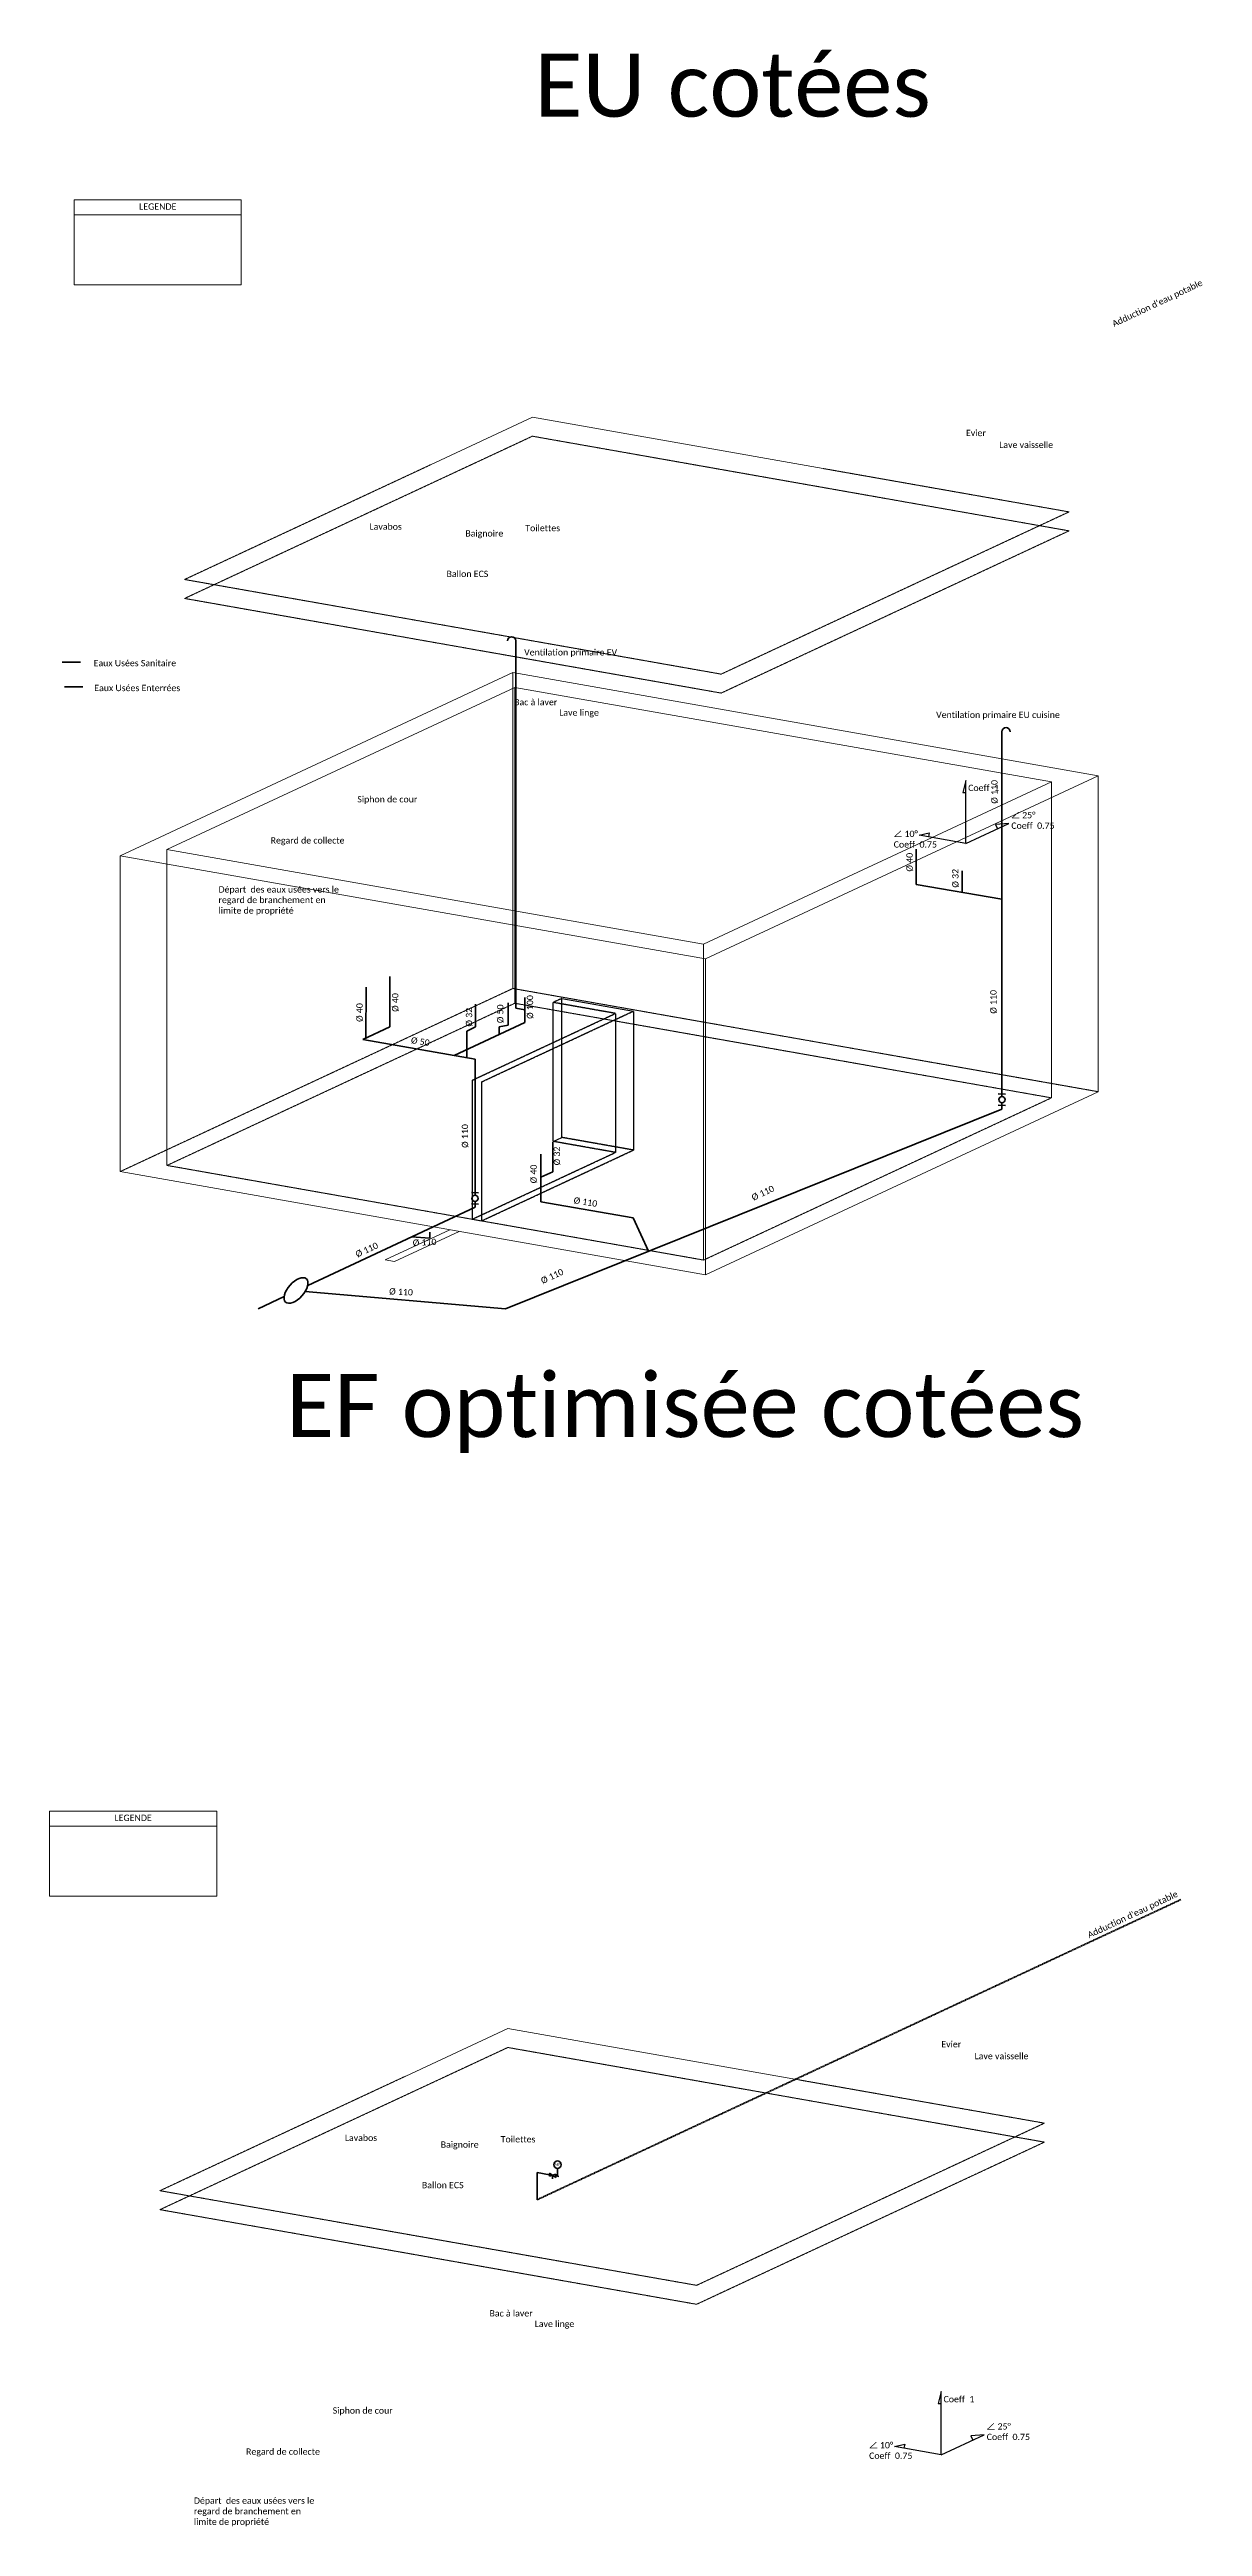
# Model space of a CAD drawing. Header units: millimetres. Extents: x -192996 to 6044, y -38260 to 35862.
# Drawn here: x -192996 to -174747, y -3346 to 35862 of the extents above; entities that cross this region are included whole.
import ezdxf

# ---------------------------------------------------------------- set-up
doc = ezdxf.new("R2010")
doc.units = ezdxf.units.MM
doc.linetypes.add('ACAD_ISO02W100', pattern=[15, 12, -3])
doc.linetypes.add('CONTINU', pattern=[0])
for name, color, linetype, lineweight in [('AEP', 144, 'ACAD_ISO02W100', 35), ('Dalle', 7, 'Continuous', 20), ('EU enterrée', 32, 'Continuous', 35), ('EU sanitaire', 237, 'Continuous', 35), ('Maç ext', 7, 'Continuous', 20), ('Maç int', 7, 'Continuous', 20), ('Mur de refend', 7, 'Continuous', 25), ('Textes', 7, 'Continuous', 9)]:
    doc.layers.add(name, color=color, linetype=linetype, lineweight=lineweight)

msp = doc.modelspace()

# ---------------------------------------------------------------- linework, layer by layer
for p, q in [((-178492, 24293), (-178540, 24102)), ((-178540, 24102), (-178492, 24102)), ((-178492, 23293), (-178492, 24293)), ((-178492, 23293), (-177813, 23610)), ((-177813, 23610), (-178024, 23594)), ((-178024, 23594), (-177992, 23527)), ((-179231, 23424), (-179071, 23463)), ((-178492, 23293), (-179231, 23424)), ((-179071, 23463), (-179082, 23397)), ((-178882, -1211), (-178930, -1402)), ((-178930, -1402), (-178882, -1402)), ((-178882, -2211), (-178882, -1211)), ((-178882, -2211), (-178202, -1894)), ((-178202, -1894), (-178414, -1911)), ((-178414, -1911), (-178382, -1978)), ((-179621, -2081), (-179460, -2041)), ((-178882, -2211), (-179621, -2081)), ((-179460, -2041), (-179472, -2107))]:
    msp.add_line(p, q)
at = {"layer": 'AEP'}
msp.add_line((-185280, 1825), (-175084, 6579), dxfattribs=at)
at = {"layer": 'AEP', "linetype": 'CONTINU'}
for p, q in [((-185280, 1825), (-185280, 2257)), ((-185280, 2257), (-185083, 2222)), ((-185083, 2247), (-185083, 2197)), ((-185083, 2247), (-184984, 2179)), ((-184984, 2229), (-185083, 2197)), ((-185034, 2213), (-185034, 2156)), ((-184984, 2179), (-184984, 2229)), ((-184984, 2204), (-184935, 2196)), ((-184956, 2200), (-184956, 2322))]:
    msp.add_line(p, q, dxfattribs=at)
msp.add_circle((-184956, 2381), 58.2, dxfattribs=at)
at = {"layer": 'Dalle'}
for p, q in [((-186968, 29287), (-185353, 30041)), ((-180749, 29229), (-185353, 30041)), ((-187358, 3783), (-185742, 4536)), ((-181139, 3724), (-185742, 4536))]:
    msp.add_line(p, q, dxfattribs=at)
at = {"layer": 'Dalle', "linetype": 'ACAD_ISO02W100', "ltscale": 0.25}
for p, q in [((-190858, 27173), (-185353, 29741)), ((-176859, 28243), (-185353, 29741)), ((-186968, 29287), (-190858, 27473)), ((-180749, 29229), (-176859, 28543)), ((-182365, 25975), (-176859, 28543)), ((-182365, 25675), (-176859, 28243)), ((-182365, 25975), (-190858, 27473)), ((-182365, 25675), (-190858, 27173)), ((-191248, 1669), (-185742, 4236)), ((-177248, 2738), (-185742, 4236)), ((-187358, 3783), (-191248, 1969)), ((-181139, 3724), (-177248, 3038)), ((-182754, 471), (-177248, 3038)), ((-182754, 171), (-177248, 2738)), ((-182754, 471), (-191248, 1969)), ((-182754, 171), (-191248, 1669))]:
    msp.add_line(p, q, dxfattribs=at)
at = {"layer": 'EU enterrée'}
for p, q in [((-192760, 25773), (-192469, 25773)), ((-177921, 19087), (-185780, 15929)), ((-188910, 16300), (-186261, 17536)), ((-185220, 17620), (-183760, 17368)), ((-183760, 17368), (-183514, 16839)), ((-186977, 17049), (-187267, 17067)), ((-186976, 17143), (-186977, 17049)), ((-189284, 16126), (-189695, 15928)), ((-188950, 16201), (-185780, 15929))]:
    msp.add_line(p, q, dxfattribs=at)
at = {"layer": 'EU enterrée', "extrusion": (0, 0, -1)}
msp.add_ellipse((-189095, 16219), major_axis=(165, 184), ratio=0.511129, dxfattribs=at)
at = {"layer": 'EU sanitaire'}
for p, q in [((-185617, 20685), (-185617, 26502)), ((-192797, 26166), (-192505, 26166)), ((-177921, 22412), (-177921, 25063)), ((-179280, 23205), (-179280, 22647)), ((-178550, 22859), (-178550, 22521)), ((-179280, 22647), (-177921, 22412)), ((-177921, 22412), (-177921, 19290)), ((-187612, 21188), (-187612, 20391)), ((-187986, 21022), (-187987, 20217)), ((-185473, 20858), (-185473, 20460)), ((-187612, 20391), (-188038, 20193)), ((-185473, 20460), (-186593, 19938)), ((-186252, 20391), (-186393, 20325)), ((-186252, 20753), (-186252, 20391)), ((-185880, 20392), (-185736, 20417)), ((-185880, 20392), (-185880, 20271)), ((-185738, 20770), (-185736, 20417)), ((-185473, 20659), (-185617, 20685)), ((-186261, 19880), (-188038, 20193)), ((-186393, 20325), (-186393, 19903)), ((-186261, 19880), (-186261, 17727)), ((-177865, 19328), (-177979, 19333)), ((-177865, 19146), (-177979, 19153)), ((-177921, 19190), (-177921, 19087)), ((-185030, 18566), (-185031, 18099)), ((-185217, 18374), (-185220, 17620)), ((-185031, 18099), (-185220, 18011)), ((-186204, 17764), (-186318, 17770)), ((-186204, 17583), (-186318, 17590)), ((-186261, 17627), (-186261, 17536))]:
    msp.add_line(p, q, dxfattribs=at)
for centre in [(-177921, 19240), (-186261, 17677)]:
    msp.add_circle(centre, 50, dxfattribs=at)
for centre in [(-185682, 26502), (-177856, 25063)]:
    msp.add_arc(centre, 65, 0, 180, dxfattribs=at)
at = {"layer": 'Maç ext'}
for p, q in [((-191879, 23100), (-185662, 25999)), ((-176396, 24365), (-185662, 25999)), ((-182612, 21466), (-176396, 24365)), ((-176396, 24365), (-176396, 19365)), ((-182612, 21466), (-191879, 23100)), ((-191879, 18100), (-191879, 23100)), ((-182612, 16466), (-182612, 21466)), ((-182612, 16466), (-176396, 19365)), ((-182612, 16466), (-191879, 18100)), ((-186662, 17180), (-187682, 16705)), ((-186514, 17154), (-187534, 16679)), ((-187534, 16679), (-187682, 16705))]:
    msp.add_line(p, q, dxfattribs=at)
at = {"layer": 'Maç ext', "linetype": 'ACAD_ISO02W100', "ltscale": 0.25}
for p, q in [((-185662, 20999), (-185662, 25999)), ((-191879, 18100), (-185662, 20999)), ((-176396, 19365), (-185662, 20999))]:
    msp.add_line(p, q, dxfattribs=at)
at = {"layer": 'Maç int'}
for p, q in [((-191137, 23198), (-185631, 25765)), ((-177137, 24268), (-185631, 25765)), ((-185631, 23265), (-185631, 25765)), ((-182643, 21700), (-177137, 24268)), ((-182643, 21700), (-191137, 23198))]:
    msp.add_line(p, q, dxfattribs=at)
at = {"layer": 'Maç int', "linetype": 'ACAD_ISO02W100', "ltscale": 0.25}
for p, q in [((-177137, 24268), (-177137, 19268)), ((-191137, 23198), (-191137, 18198)), ((-185631, 23265), (-185631, 20765)), ((-182643, 16700), (-182643, 21700)), ((-191137, 18198), (-185631, 20765)), ((-177137, 19268), (-185631, 20765)), ((-182643, 16700), (-177137, 19268)), ((-182643, 16700), (-191137, 18198))]:
    msp.add_line(p, q, dxfattribs=at)
at = {"layer": 'Mur de refend', "linetype": 'ACAD_ISO02W100', "ltscale": 0.25}
for p, q in [((-184887, 20841), (-185023, 20778)), ((-184887, 18641), (-184887, 20841)), ((-186307, 19546), (-184038, 20604)), ((-186159, 19520), (-183754, 20641)), ((-185023, 18578), (-185023, 20778)), ((-184038, 20604), (-185023, 20778)), ((-184038, 20604), (-184038, 18404)), ((-183754, 20641), (-183754, 18441)), ((-186307, 19546), (-186307, 17346)), ((-186159, 19520), (-186159, 17320)), ((-186159, 17320), (-183754, 18441)), ((-184038, 18404), (-185023, 18578)), ((-183754, 18441), (-184887, 18641)), ((-186307, 17346), (-184038, 18404))]:
    msp.add_line(p, q, dxfattribs=at)
at = {"layer": 'Mur de refend'}
for p, q in [((-184887, 20841), (-183754, 20641)), ((-185023, 18578), (-184887, 18641)), ((-186307, 17346), (-186159, 17320))]:
    msp.add_line(p, q, dxfattribs=at)
at = {"layer": 'Textes'}
for points in [[(-192606, 33244), (-189961, 33244), (-189961, 33480), (-192606, 33480)], [(-192606, 33244), (-189961, 33244), (-189961, 32137), (-192606, 32137)], [(-192996, 7739), (-190350, 7739), (-190350, 7976), (-192996, 7976)], [(-192996, 7739), (-190350, 7739), (-190350, 6633), (-192996, 6633)]]:
    msp.add_lwpolyline(points, close=True, dxfattribs=at)

# ---------------------------------------------------------------- texts
at = {"linetype": 'CONTINU', "char_height": 100, "attachment_point": 1}
for s, width, insert in [('{\\fCalibri|b0|i0|c0|p34;Coeff  1}', 497.88, (-178455, 24224)), ('{\\fISOCPEUR|b0|i0|c0|p34;∠\\fCalibri|b0|i0|c0|p34; 25°\\PCoeff  0.75}', 744.23, (-177772, 23793)), ('{\\fISOCPEUR|b0|i0|c0|p34;∠\\fCalibri|b0|i0|c0|p34; 10°\\PCoeff  0.75}', 764.5, (-179634, 23496)), ('{\\fCalibri|b0|i0|c0|p34;Coeff  1}', 497.88, (-178845, -1281)), ('{\\fISOCPEUR|b0|i0|c0|p34;∠\\fCalibri|b0|i0|c0|p34; 25°\\PCoeff  0.75}', 744.23, (-178162, -1712)), ('{\\fISOCPEUR|b0|i0|c0|p34;∠\\fCalibri|b0|i0|c0|p34; 10°\\PCoeff  0.75}', 764.5, (-180023, -2009))]:
    msp.add_mtext_dynamic_manual_height_columns(s, width=width, gutter_width=12.5, heights=[0], dxfattribs=dict(at, insert=insert))
at = {"layer": 'AEP', "linetype": 'CONTINU', "insert": (-184999, 2401), "char_height": 35, "attachment_point": 1}
msp.add_mtext_dynamic_manual_height_columns('{\\fCalibri|b0|i0|c0|p34;AEP}', width=160.05, gutter_width=12.5, heights=[0], dxfattribs=at)
at = {"layer": 'EU enterrée', "linetype": 'CONTINU', "insert": (-191608, 25755), "char_height": 100, "attachment_point": 5}
msp.add_mtext_dynamic_manual_height_columns('{\\fCalibri|b0|i0|c0|p34;Eaux Usées Enterrées}', width=2645.55, gutter_width=12.5, heights=[236], dxfattribs=at)
at = {"layer": 'EU enterrée', "linetype": 'CONTINU', "char_height": 100, "attachment_point": 1}
for insert, rotation in [((-184690, 17699), 350.8773), ((-181897, 17729), 24.9896), ((-188167, 16831), 24.454), ((-187249, 17024), 2.1781), ((-185232, 16411), 24.9896), ((-187617, 16257), 357.0878)]:
    msp.add_mtext_dynamic_manual_height_columns('{\\fCalibri|b0|i0|c0|p34;%%C 110}', width=1670.02, gutter_width=12.5, heights=[0], dxfattribs=dict(at, insert=insert, rotation=rotation))
at = {"layer": 'EU sanitaire', "linetype": 'CONTINU', "char_height": 100}
for s, width, heights, insert, attachment_point in [('{\\fCalibri|b0|i0|c0|p34;Ventilation primaire EV}', 1670.02, [0], (-185484, 26370), 1), ('{\\fCalibri|b0|i0|c0|p34;Eaux Usées Sanitaire}', 2645.55, [236], (-191645, 26149), 5), ('{\\fCalibri|b0|i0|c0|p34;Ventilation primaire EU cuisine}', 2195.06, [0], (-178963, 25381), 1)]:
    msp.add_mtext_dynamic_manual_height_columns(s, width=width, gutter_width=12.5, heights=heights, dxfattribs=dict(at, insert=insert, attachment_point=attachment_point))
at = {"layer": 'EU sanitaire', "linetype": 'CONTINU', "char_height": 100, "attachment_point": 1}
for s, insert, rotation in [('{\\fCalibri|b0|i0|c0|p34;%%C 110}', (-178090, 23924), 90.0871), ('{\\fCalibri|b0|i0|c0|p34;%%C 40}', (-179433, 22849), 90.0871), ('{\\fCalibri|b0|i0|c0|p34;%%C 32}', (-178708, 22595), 90.0871), ('{\\fCalibri|b0|i0|c0|p34;%%C 40}', (-187574, 20629), 90.0871), ('{\\fCalibri|b0|i0|c0|p34;%%C 100}', (-185441, 20518), 90.0871), ('{\\fCalibri|b0|i0|c0|p34;%%C 110}', (-178106, 20600), 90.0871), ('{\\fCalibri|b0|i0|c0|p34;%%C 40}', (-188139, 20470), 90.0871), ('{\\fCalibri|b0|i0|c0|p34;%%C 32}', (-186406, 20396), 90.0871), ('{\\fCalibri|b0|i0|c0|p34;%%C 50}', (-185912, 20450), 90.0871), ('{\\fCalibri|b0|i0|c0|p34;%%C 50}', (-187265, 20233), 350.8773), ('{\\fCalibri|b0|i0|c0|p34;%%C 110}', (-186470, 18476), 90.0871), ('{\\fCalibri|b0|i0|c0|p34;%%C 32}', (-185015, 18199), 90.0871), ('{\\fCalibri|b0|i0|c0|p34;%%C 40}', (-185384, 17914), 90.0871)]:
    msp.add_mtext_dynamic_manual_height_columns(s, width=1670.02, gutter_width=12.5, heights=[0], dxfattribs=dict(at, insert=insert, rotation=rotation))
at = {"layer": 'Textes', "linetype": 'CONTINU'}
for s, width, heights, insert, char_height, attachment_point in [('{\\fCalibri|b0|i0|c0|p34;EU cotées}', 7350.67, [0], (-185323, 35797), 1000, 1), ('{\\fCalibri|b0|i0|c0|p34;LEGENDE}', 2645.55, [236], (-191283, 33375), 100, 5), ('{\\fCalibri|b0|i0|c0|p34;Evier}', 1670.02, [0], (-178490, 29842), 100, 1), ('{\\fCalibri|b0|i0|c0|p34;Lave vaisselle}', 1670.02, [0], (-177964, 29654), 100, 1), ('{\\fCalibri|b0|i0|c0|p34;Lavabos}', 1670.02, [0], (-187931, 28360), 100, 1), ('{\\fCalibri|b0|i0|c0|p34;Baignoire}', 1670.02, [0], (-186414, 28253), 100, 1), ('{\\fCalibri|b0|i0|c0|p34;Toilettes}', 1670.02, [0], (-185465, 28337), 100, 1), ('{\\fCalibri|b0|i0|c0|p34;Ballon ECS}', 1670.02, [0], (-186712, 27612), 100, 1), ('{\\fCalibri|b0|i0|c0|p34;Bac à laver}', 1946.05, [0], (-185642, 25582), 100, 1), ('{\\fCalibri|b0|i0|c0|p34;Lave linge}', 1670.02, [0], (-184928, 25416), 100, 1), ('{\\fCalibri|b0|i0|c0|p34;Siphon de cour}', 1670.02, [0], (-188124, 24044), 100, 1), ('{\\fCalibri|b0|i0|c0|p34;Regard de collecte}', 1670.02, [0], (-189496, 23393), 100, 1), ('{\\fCalibri|b0|i0|c0|p34;Départ  des eaux usées vers le regard de branchement en limite de propriété}', 1923.86, [0], (-190321, 22617), 100, 1), ('{\\fCalibri|b0|i0|c0|p34;EF optimisée cotées}', 15009.61, [0], (-189252, 14897), 1000, 1), ('{\\fCalibri|b0|i0|c0|p34;LEGENDE}', 2645.55, [236], (-191673, 7871), 100, 5), ('{\\fCalibri|b0|i0|c0|p34;Evier}', 1670.02, [0], (-178880, 4338), 100, 1), ('{\\fCalibri|b0|i0|c0|p34;Lave vaisselle}', 1670.02, [0], (-178354, 4150), 100, 1), ('{\\fCalibri|b0|i0|c0|p34;Lavabos}', 1670.02, [0], (-188321, 2856), 100, 1), ('{\\fCalibri|b0|i0|c0|p34;Baignoire}', 1670.02, [0], (-186804, 2749), 100, 1), ('{\\fCalibri|b0|i0|c0|p34;Toilettes}', 1670.02, [0], (-185855, 2833), 100, 1), ('{\\fCalibri|b0|i0|c0|p34;Ballon ECS}', 1670.02, [0], (-187102, 2108), 100, 1), ('{\\fCalibri|b0|i0|c0|p34;Bac à laver}', 1946.05, [0], (-186032, 78), 100, 1), ('{\\fCalibri|b0|i0|c0|p34;Lave linge}', 1670.02, [0], (-185317, -89), 100, 1), ('{\\fCalibri|b0|i0|c0|p34;Siphon de cour}', 1670.02, [0], (-188514, -1460), 100, 1), ('{\\fCalibri|b0|i0|c0|p34;Regard de collecte}', 1670.02, [0], (-189885, -2111), 100, 1), ('{\\fCalibri|b0|i0|c0|p34;Départ  des eaux usées vers le regard de branchement en limite de propriété}', 1923.86, [0], (-190711, -2887), 100, 1)]:
    msp.add_mtext_dynamic_manual_height_columns(s, width=width, gutter_width=12.5, heights=heights, dxfattribs=dict(at, insert=insert, char_height=char_height, attachment_point=attachment_point))
at = {"layer": 'Textes', "linetype": 'CONTINU', "char_height": 100, "attachment_point": 1, "rotation": 25.2657}
for insert in [(-176190, 31559), (-176580, 6055)]:
    msp.add_mtext_dynamic_manual_height_columns("{\\fCalibri|b0|i0|c0|p34;Adduction d'eau potable}", width=1670.02, gutter_width=12.5, heights=[0], dxfattribs=dict(at, insert=insert))

doc.saveas('drawing.dxf')
